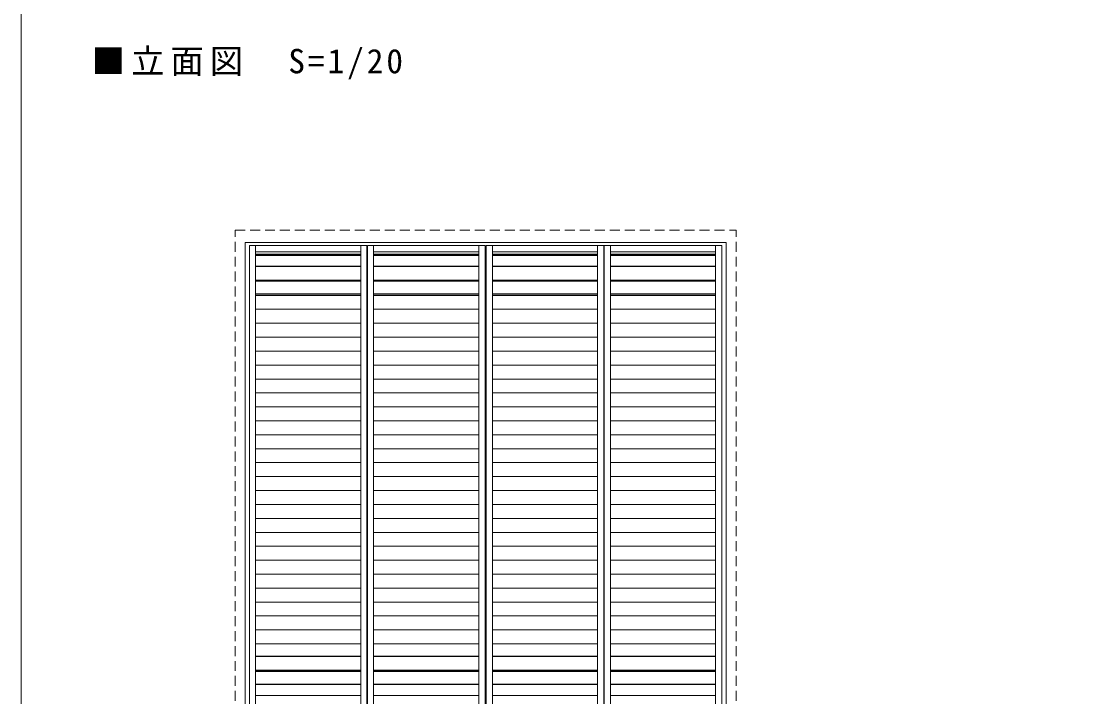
# Model space of a CAD drawing. Units: millimetres on the paper, with parts at other scales. Extents: x -197 to 281, y -138 to 137.
# Drawn here: x -197.2 to -70.8, y -57 to 24.2 of the extents above; entities that cross this region are included whole.
import ezdxf

# ---------------------------------------------------------------- set-up
doc = ezdxf.new("R2010")
doc.units = ezdxf.units.MM
doc.linetypes.add('DASHED1', pattern=[1.8, 1.2, -0.6])
for name, color, linetype, lineweight in [('0-A_文字', 7, 'Continuous', 9), ('4-4_枠', 7, 'Continuous', 9), ('F-0_補助線', 7, 'Continuous', 9)]:
    doc.layers.add(name, color=color, linetype=linetype, lineweight=lineweight)
doc.styles.add('ＭＳ ゴシック', font='')
doc.styles.get('ＭＳ ゴシック').set_extended_font_data('MS Gothic')

msp = doc.modelspace()

# ---------------------------------------------------------------- linework, layer by layer
at = {"layer": '4-4_枠', "color": 3, "linetype": 'DASHED1'}
msp.add_line((-111.268, -102.475), (-111.268, -0.875), dxfattribs=at)
at = {"layer": '4-4_枠', "color": 3}
for p, q in [((-170.268, -102.475), (-170.268, -2.375)), ((-170.268, -2.375), (-112.468, -2.375)), ((-112.468, -102.475), (-112.468, -2.375))]:
    msp.add_line(p, q, dxfattribs=at)
at = {"layer": '4-4_枠'}
for p, q in [((-169.743, -2.75), (-169.743, -101.9)), ((-169.743, -2.75), (-155.618, -2.75)), ((-168.993, -2.75), (-168.993, -101.9)), ((-168.993, -3.5), (-156.368, -3.5)), ((-156.368, -2.75), (-156.368, -101.9)), ((-155.618, -101.9), (-155.618, -2.75)), ((-155.568, -101.9), (-155.568, -2.75)), ((-155.568, -2.75), (-141.443, -2.75)), ((-154.818, -2.75), (-154.818, -101.9)), ((-154.818, -3.5), (-142.193, -3.5)), ((-142.193, -2.75), (-142.193, -101.9)), ((-141.443, -2.75), (-141.443, -101.9)), ((-141.293, -2.75), (-141.293, -101.9)), ((-141.293, -2.75), (-127.168, -2.75)), ((-140.543, -2.75), (-140.543, -101.9)), ((-140.543, -3.5), (-127.918, -3.5)), ((-127.918, -2.75), (-127.918, -101.9)), ((-127.168, -101.9), (-127.168, -2.75)), ((-127.118, -101.9), (-127.118, -2.75)), ((-127.118, -2.75), (-112.993, -2.75)), ((-126.368, -2.75), (-126.368, -101.9)), ((-126.368, -3.5), (-113.743, -3.5)), ((-113.743, -2.75), (-113.743, -101.9)), ((-112.993, -2.75), (-112.993, -101.9)), ((-168.993, -3.792), (-156.368, -3.792)), ((-168.993, -3.864), (-156.368, -3.864)), ((-168.993, -3.933), (-156.368, -3.933)), ((-154.818, -3.792), (-142.193, -3.792)), ((-154.818, -3.864), (-142.193, -3.864)), ((-154.818, -3.933), (-142.193, -3.933)), ((-140.543, -3.792), (-127.918, -3.792)), ((-140.543, -3.864), (-127.918, -3.864)), ((-140.543, -3.933), (-127.918, -3.933)), ((-126.368, -3.792), (-113.743, -3.792)), ((-126.368, -3.864), (-113.743, -3.864)), ((-126.368, -3.933), (-113.743, -3.933)), ((-168.993, -5.207), (-156.368, -5.207)), ((-168.993, -5.239), (-156.368, -5.239)), ((-154.818, -5.207), (-142.193, -5.207)), ((-154.818, -5.239), (-142.193, -5.239)), ((-140.543, -5.207), (-127.918, -5.207)), ((-140.543, -5.239), (-127.918, -5.239)), ((-126.368, -5.207), (-113.743, -5.207)), ((-126.368, -5.239), (-113.743, -5.239)), ((-168.993, -6.882), (-156.368, -6.882)), ((-168.993, -6.914), (-156.368, -6.914)), ((-168.993, -7.007), (-156.368, -7.007)), ((-154.818, -6.882), (-142.193, -6.882)), ((-154.818, -6.914), (-142.193, -6.914)), ((-154.818, -7.007), (-142.193, -7.007)), ((-140.543, -6.882), (-127.918, -6.882)), ((-140.543, -6.914), (-127.918, -6.914)), ((-140.543, -7.007), (-127.918, -7.007)), ((-126.368, -6.882), (-113.743, -6.882)), ((-126.368, -6.914), (-113.743, -6.914)), ((-126.368, -7.007), (-113.743, -7.007)), ((-168.993, -8.557), (-156.368, -8.557)), ((-168.993, -8.589), (-156.368, -8.589)), ((-168.993, -8.728), (-156.368, -8.728)), ((-154.818, -8.557), (-142.193, -8.557)), ((-154.818, -8.589), (-142.193, -8.589)), ((-154.818, -8.728), (-142.193, -8.728)), ((-140.543, -8.557), (-127.918, -8.557)), ((-140.543, -8.589), (-127.918, -8.589)), ((-140.543, -8.728), (-127.918, -8.728)), ((-126.368, -8.557), (-113.743, -8.557)), ((-126.368, -8.589), (-113.743, -8.589)), ((-126.368, -8.728), (-113.743, -8.728)), ((-168.993, -10.404), (-156.368, -10.404)), ((-154.818, -10.404), (-142.193, -10.404)), ((-140.543, -10.404), (-127.918, -10.404)), ((-126.368, -10.404), (-113.743, -10.404)), ((-168.993, -12.079), (-156.368, -12.079)), ((-154.818, -12.079), (-142.193, -12.079)), ((-140.543, -12.079), (-127.918, -12.079)), ((-126.368, -12.079), (-113.743, -12.079)), ((-168.993, -13.755), (-156.368, -13.755)), ((-154.818, -13.755), (-142.193, -13.755)), ((-140.543, -13.755), (-127.918, -13.755)), ((-126.368, -13.755), (-113.743, -13.755)), ((-168.993, -15.43), (-156.368, -15.43)), ((-154.818, -15.43), (-142.193, -15.43)), ((-140.543, -15.43), (-127.918, -15.43)), ((-126.368, -15.43), (-113.743, -15.43)), ((-168.993, -17.106), (-156.368, -17.106)), ((-154.818, -17.106), (-142.193, -17.106)), ((-140.543, -17.106), (-127.918, -17.106)), ((-126.368, -17.106), (-113.743, -17.106)), ((-168.993, -18.781), (-156.368, -18.781)), ((-154.818, -18.781), (-142.193, -18.781)), ((-140.543, -18.781), (-127.918, -18.781)), ((-126.368, -18.781), (-113.743, -18.781)), ((-168.993, -20.457), (-156.368, -20.457)), ((-154.818, -20.457), (-142.193, -20.457)), ((-140.543, -20.457), (-127.918, -20.457)), ((-126.368, -20.457), (-113.743, -20.457)), ((-168.993, -22.132), (-156.368, -22.132)), ((-154.818, -22.132), (-142.193, -22.132)), ((-140.543, -22.132), (-127.918, -22.132)), ((-126.368, -22.132), (-113.743, -22.132)), ((-168.993, -23.807), (-156.368, -23.807)), ((-154.818, -23.807), (-142.193, -23.807)), ((-140.543, -23.807), (-127.918, -23.807)), ((-126.368, -23.807), (-113.743, -23.807)), ((-168.993, -25.483), (-156.368, -25.483)), ((-154.818, -25.483), (-142.193, -25.483)), ((-140.543, -25.483), (-127.918, -25.483)), ((-126.368, -25.483), (-113.743, -25.483)), ((-168.993, -27.158), (-156.368, -27.158)), ((-154.818, -27.158), (-142.193, -27.158)), ((-140.543, -27.158), (-127.918, -27.158)), ((-126.368, -27.158), (-113.743, -27.158)), ((-168.993, -28.834), (-156.368, -28.834)), ((-154.818, -28.834), (-142.193, -28.834)), ((-140.543, -28.834), (-127.918, -28.834)), ((-126.368, -28.834), (-113.743, -28.834)), ((-168.993, -30.509), (-156.368, -30.509)), ((-154.818, -30.509), (-142.193, -30.509)), ((-140.543, -30.509), (-127.918, -30.509)), ((-126.368, -30.509), (-113.743, -30.509)), ((-168.993, -32.185), (-156.368, -32.185)), ((-154.818, -32.185), (-142.193, -32.185)), ((-140.543, -32.185), (-127.918, -32.185)), ((-126.368, -32.185), (-113.743, -32.185)), ((-168.993, -33.86), (-156.368, -33.86)), ((-154.818, -33.86), (-142.193, -33.86)), ((-140.543, -33.86), (-127.918, -33.86)), ((-126.368, -33.86), (-113.743, -33.86)), ((-168.993, -35.536), (-156.368, -35.536)), ((-154.818, -35.536), (-142.193, -35.536)), ((-140.543, -35.536), (-127.918, -35.536)), ((-126.368, -35.536), (-113.743, -35.536)), ((-168.993, -37.211), (-156.368, -37.211)), ((-154.818, -37.211), (-142.193, -37.211)), ((-140.543, -37.211), (-127.918, -37.211)), ((-126.368, -37.211), (-113.743, -37.211)), ((-168.993, -38.886), (-156.368, -38.886)), ((-154.818, -38.886), (-142.193, -38.886)), ((-140.543, -38.886), (-127.918, -38.886)), ((-126.368, -38.886), (-113.743, -38.886)), ((-168.993, -40.562), (-156.368, -40.562)), ((-154.818, -40.562), (-142.193, -40.562)), ((-140.543, -40.562), (-127.918, -40.562)), ((-126.368, -40.562), (-113.743, -40.562)), ((-168.993, -42.237), (-156.368, -42.237)), ((-154.818, -42.237), (-142.193, -42.237)), ((-140.543, -42.237), (-127.918, -42.237)), ((-126.368, -42.237), (-113.743, -42.237)), ((-168.993, -43.913), (-156.368, -43.913)), ((-154.818, -43.913), (-142.193, -43.913)), ((-140.543, -43.913), (-127.918, -43.913)), ((-126.368, -43.913), (-113.743, -43.913)), ((-168.993, -45.588), (-156.368, -45.588)), ((-154.818, -45.588), (-142.193, -45.588)), ((-140.543, -45.588), (-127.918, -45.588)), ((-126.368, -45.588), (-113.743, -45.588)), ((-168.993, -47.264), (-156.368, -47.264)), ((-154.818, -47.264), (-142.193, -47.264)), ((-140.543, -47.264), (-127.918, -47.264)), ((-126.368, -47.264), (-113.743, -47.264)), ((-168.993, -48.939), (-156.368, -48.939)), ((-154.818, -48.939), (-142.193, -48.939)), ((-140.543, -48.939), (-127.918, -48.939)), ((-126.368, -48.939), (-113.743, -48.939)), ((-168.993, -50.615), (-156.368, -50.615)), ((-154.818, -50.615), (-142.193, -50.615)), ((-140.543, -50.615), (-127.918, -50.615)), ((-126.368, -50.615), (-113.743, -50.615)), ((-168.993, -52.107), (-156.368, -52.107)), ((-168.993, -52.148), (-156.368, -52.148)), ((-154.818, -52.107), (-142.193, -52.107)), ((-154.818, -52.148), (-142.193, -52.148)), ((-140.543, -52.107), (-127.918, -52.107)), ((-140.543, -52.148), (-127.918, -52.148)), ((-126.368, -52.107), (-113.743, -52.107)), ((-126.368, -52.148), (-113.743, -52.148)), ((-168.993, -53.791), (-156.368, -53.791)), ((-168.993, -53.823), (-156.368, -53.823)), ((-168.993, -53.917), (-156.368, -53.917)), ((-154.818, -53.791), (-142.193, -53.791)), ((-154.818, -53.823), (-142.193, -53.823)), ((-154.818, -53.917), (-142.193, -53.917)), ((-140.543, -53.791), (-127.918, -53.791)), ((-140.543, -53.823), (-127.918, -53.823)), ((-140.543, -53.917), (-127.918, -53.917)), ((-126.368, -53.791), (-113.743, -53.791)), ((-126.368, -53.823), (-113.743, -53.823)), ((-126.368, -53.917), (-113.743, -53.917)), ((-168.993, -55.466), (-156.368, -55.466)), ((-168.993, -55.498), (-156.368, -55.498)), ((-154.818, -55.466), (-142.193, -55.466)), ((-154.818, -55.498), (-142.193, -55.498)), ((-140.543, -55.466), (-127.918, -55.466)), ((-140.543, -55.498), (-127.918, -55.498)), ((-126.368, -55.466), (-113.743, -55.466)), ((-126.368, -55.498), (-113.743, -55.498)), ((-168.993, -56.828), (-156.368, -56.828)), ((-154.818, -56.828), (-142.193, -56.828)), ((-140.543, -56.828), (-127.918, -56.828)), ((-126.368, -56.828), (-113.743, -56.828))]:
    msp.add_line(p, q, dxfattribs=at)
at = {"layer": '4-4_枠', "color": 3, "linetype": 'DASHED1'}
msp.add_lwpolyline([(-171.468, -102.475), (-171.468, -0.875), (-111.268, -0.875)], dxfattribs=at)
at = {"layer": 'F-0_補助線', "color": 3, "lineweight": 18}
msp.add_lwpolyline([(-197.169, 137), (197.831, 137), (197.831, -138), (-197.169, -138)], close=True, dxfattribs=at)

# ---------------------------------------------------------------- texts
at = {"layer": '0-A_文字', "insert": (-188.667, 17.25), "char_height": 2.933, "attachment_point": 7, "style": 'ＭＳ ゴシック'}
msp.add_mtext('\\T1.18;■立面図\u3000S=1/20', dxfattribs=at)

doc.saveas('drawing.dxf')
